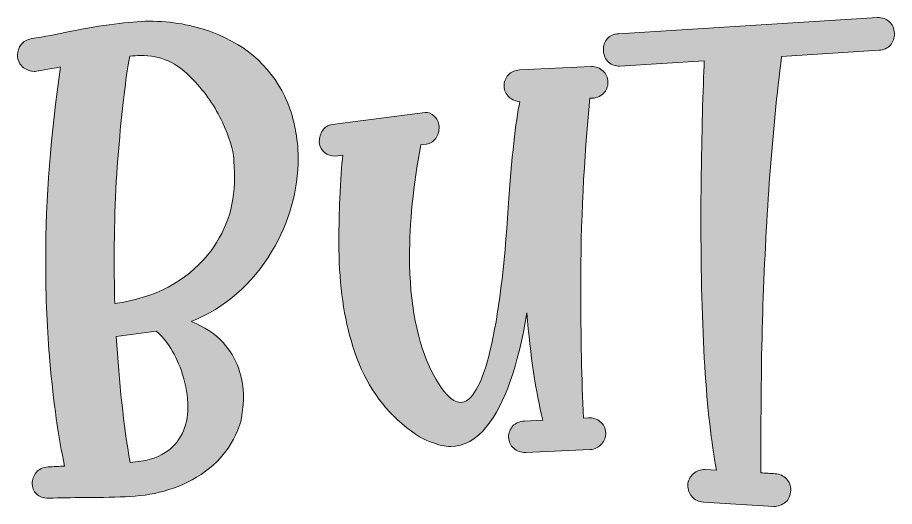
# Model space of a CAD drawing. Header units: inches. Extents: x 210 to 869, y -1009 to -70.
# Drawn here: x 370.7 to 709.4, y -843.8 to -655 of the extents above; entities that cross this region are included whole.
import ezdxf

# ---------------------------------------------------------------- set-up
doc = ezdxf.new("R2010")
doc.units = ezdxf.units.IN
doc.header["$MEASUREMENT"] = 0
doc.layers.add('Layer 1', color=7, linetype='Continuous')

# ---------------------------------------------------------------- blocks, each defined once
blk = doc.blocks.new('block 6')
at = {"layer": 'Layer 1', "true_color": 0x02c11a}
h = blk.add_hatch(color=102, dxfattribs=at)
h.dxf.hatch_style = 2
edge = h.paths.add_edge_path()
edge.add_spline(control_points=[(378.06, -838.91), (376.99, -837.85), (376.4, -836.43), (376.4, -834.9), (376.4, -833.36), (376.88, -831.94), (377.94, -830.65), (379, -829.35), (380.54, -828.64), (382.55, -828.52), (384.67, -828.4), (386.8, -828.28), (388.92, -828.17), (386.56, -817.18), (384.55, -803.72), (383.25, -787.78), (382.19, -776.44), (381.6, -763.33), (381.6, -748.45), (381.6, -724.83), (383.61, -700.03), (387.39, -674.05), (387.39, -674.05), (385.73, -674.4), (385.73, -674.4), (380.77, -675.34), (377.82, -675.82), (377.11, -675.82), (375.7, -675.82), (374.4, -675.34), (373.1, -674.4), (371.56, -673.34), (370.73, -671.56), (370.73, -669.44), (370.73, -668.02), (371.21, -666.72), (372.15, -665.42), (372.98, -664.24), (374.4, -663.53), (376.17, -663.18), (381.13, -662.35), (385.97, -661.53), (390.81, -660.46), (403.57, -657.87), (413.84, -656.57), (421.52, -656.45), (430.26, -656.45), (438.29, -657.87), (445.85, -660.7), (460.02, -666.01), (469.7, -675.11), (475.02, -687.86), (477.61, -694.36), (479.03, -701.44), (479.15, -709.12), (479.15, -721.88), (475.72, -733.92), (468.99, -745.26), (461.32, -758.01), (450.92, -766.99), (437.82, -772.42), (442.89, -774.31), (446.91, -777.03), (450.1, -780.45), (455.41, -786.36), (458.01, -793.56), (458.01, -801.83), (458.01, -803.25), (457.78, -805.49), (457.42, -808.56), (457.07, -811.51), (455.65, -815.17), (453.29, -819.31), (450.81, -823.44), (447.5, -827.1), (443.37, -830.17), (438.76, -833.48), (434.04, -835.84), (429.19, -837.26), (424.35, -838.79), (419.39, -839.62), (414.31, -839.86), (409.23, -840.21), (403.45, -840.33), (396.83, -840.33), (391.64, -840.33), (387.03, -840.45), (382.78, -840.57), (380.66, -840.57), (379.12, -839.98), (378.06, -838.91)], knot_values=[0, 0, 0, 0, 1, 1, 1, 2, 2, 2, 3, 3, 3, 4, 4, 4, 5, 5, 5, 6, 6, 6, 7, 7, 7, 8, 8, 8, 9, 9, 9, 10, 10, 10, 11, 11, 11, 12, 12, 12, 13, 13, 13, 14, 14, 14, 15, 15, 15, 16, 16, 16, 17, 17, 17, 18, 18, 18, 19, 19, 19, 20, 20, 20, 21, 21, 21, 22, 22, 22, 23, 23, 23, 24, 24, 24, 25, 25, 25, 26, 26, 26, 27, 27, 27, 28, 28, 28, 29, 29, 29, 30, 30, 30, 30], degree=3, periodic=1)
edge = h.paths.add_edge_path()
edge.add_spline(control_points=[(444.07, -746.79), (451.04, -738.29), (454.58, -728.25), (454.58, -716.8), (454.58, -715.62), (454.47, -713.25), (454.23, -709.71), (454, -706.05), (452.58, -701.33), (449.86, -695.42), (447.15, -689.63), (443.37, -684.08), (438.52, -679.01), (435.33, -675.58), (432.15, -673.22), (428.96, -671.8), (425.77, -670.38), (422.11, -669.68), (418.21, -669.68), (416.91, -669.68), (415.49, -669.79), (414.08, -669.91), (412.78, -676.64), (411.48, -687.04), (410.18, -701.09), (408.76, -716.09), (408.05, -732.03), (408.05, -749.04), (408.05, -754.35), (408.17, -759.79), (408.29, -765.45), (423.88, -763.21), (435.69, -756.95), (444.07, -746.79)], knot_values=[0, 0, 0, 0, 1, 1, 1, 2, 2, 2, 3, 3, 3, 4, 4, 4, 5, 5, 5, 6, 6, 6, 7, 7, 7, 8, 8, 8, 9, 9, 9, 10, 10, 10, 11, 11, 11, 11], degree=3, periodic=1)
edge = h.paths.add_edge_path()
edge.add_spline(control_points=[(427.78, -822.97), (433.56, -819.19), (436.52, -813.28), (436.52, -805.37), (436.52, -801.24), (435.81, -797.11), (434.51, -792.85), (431.91, -785.06), (428.48, -779.51), (424.23, -776.08), (424.23, -776.08), (408.88, -778.09), (408.88, -778.09), (409.94, -796.04), (411.71, -812.34), (414.2, -826.75), (419.98, -826.39), (424.47, -825.21), (427.78, -822.97)], knot_values=[0, 0, 0, 0, 1, 1, 1, 2, 2, 2, 3, 3, 3, 4, 4, 4, 5, 5, 5, 6, 6, 6, 6], degree=3, periodic=1)
h = blk.add_hatch(color=102, dxfattribs=at)
h.dxf.hatch_style = 2
edge = h.paths.add_edge_path()
edge.add_spline(control_points=[(635.61, -842.1), (633.84, -841.98), (632.3, -841.27), (631.24, -839.98), (630.17, -838.79), (629.58, -837.26), (629.58, -835.49), (629.7, -833.72), (630.41, -832.18), (631.71, -831.12), (633.01, -830.06), (634.54, -829.46), (636.32, -829.46), (636.32, -829.46), (640.69, -829.7), (640.69, -829.7), (636.67, -808.8), (634.66, -776.2), (634.66, -731.8), (634.66, -729.43), (634.66, -724.59), (634.78, -717.51), (634.9, -710.3), (635.02, -702.15), (635.25, -692.82), (635.49, -683.61), (635.73, -676.64), (635.96, -671.8), (635.96, -671.8), (603.25, -673.81), (603.25, -673.81), (601.71, -673.81), (600.3, -673.34), (599, -672.27), (597.82, -671.21), (597.11, -669.68), (596.99, -667.67), (596.99, -665.9), (597.46, -664.48), (598.53, -663.18), (599.59, -662), (601.12, -661.41), (602.89, -661.29), (602.89, -661.29), (702.81, -655.03), (702.81, -655.03), (704.7, -655.03), (706.23, -655.62), (707.53, -656.68), (708.71, -657.75), (709.3, -659.28), (709.42, -661.17), (709.42, -662.94), (708.95, -664.36), (707.89, -665.66), (706.82, -666.84), (705.29, -667.55), (703.52, -667.67), (703.52, -667.67), (665.84, -670.03), (665.84, -670.03), (662.18, -698.85), (659.82, -730.97), (658.64, -766.16), (658.05, -780.93), (657.81, -802.54), (657.81, -830.76), (659.7, -830.88), (661.59, -831), (663.36, -831.12), (665.13, -831.24), (666.67, -831.94), (667.73, -833.13), (668.79, -834.31), (669.38, -835.72), (669.38, -837.5), (669.27, -839.5), (668.56, -841.04), (667.38, -842.1), (666.08, -843.16), (664.54, -843.75), (662.77, -843.75), (662.77, -843.75), (635.61, -842.1), (635.61, -842.1)], knot_values=[0, 0, 0, 0, 1, 1, 1, 2, 2, 2, 3, 3, 3, 4, 4, 4, 5, 5, 5, 6, 6, 6, 7, 7, 7, 8, 8, 8, 9, 9, 9, 10, 10, 10, 11, 11, 11, 12, 12, 12, 13, 13, 13, 14, 14, 14, 15, 15, 15, 16, 16, 16, 17, 17, 17, 18, 18, 18, 19, 19, 19, 20, 20, 20, 21, 21, 21, 22, 22, 22, 23, 23, 23, 24, 24, 24, 25, 25, 25, 26, 26, 26, 27, 27, 27, 28, 28, 28, 28], degree=3, periodic=1)
h = blk.add_hatch(color=102, dxfattribs=at)
h.dxf.hatch_style = 2
edge = h.paths.add_edge_path()
edge.add_spline(control_points=[(562.4, -821.32), (561.1, -820.25), (560.51, -818.84), (560.39, -816.95), (560.39, -815.29), (560.98, -813.88), (562.04, -812.69), (563.11, -811.63), (564.64, -810.92), (566.41, -810.8), (566.41, -810.8), (573.62, -810.45), (573.62, -810.45), (570.9, -799.59), (568.78, -785.77), (567.48, -769), (564.05, -789.55), (558.86, -804.19), (552.01, -812.81), (547.87, -818.01), (543.27, -820.61), (537.95, -820.61), (535.94, -820.61), (533.35, -820.02), (530.16, -818.84), (526.85, -817.77), (522.6, -814.82), (517.4, -810.21), (509.14, -802.54), (503.11, -792.38), (499.57, -779.63), (496.38, -768.88), (494.85, -756.24), (494.85, -741.6), (494.85, -735.58), (494.96, -730.02), (495.2, -725.06), (495.55, -717.74), (495.91, -712.19), (496.38, -708.18), (496.38, -708.18), (493.55, -708.53), (493.55, -708.53), (491.78, -708.53), (490.36, -708.06), (489.29, -707.11), (488.23, -706.29), (487.52, -704.99), (487.29, -703.22), (487.29, -701.33), (487.76, -699.79), (488.59, -698.49), (489.41, -697.31), (490.71, -696.6), (492.25, -696.37), (492.25, -696.37), (528.15, -691.64), (528.15, -691.64), (529.45, -691.64), (530.63, -692.11), (531.69, -693.06), (532.76, -694), (533.35, -695.3), (533.58, -697.07), (533.58, -698.96), (533.11, -700.5), (532.28, -701.68), (531.46, -702.86), (530.16, -703.57), (528.62, -703.92), (528.62, -703.92), (526.5, -704.16), (526.5, -704.16), (523.54, -719.99), (522.13, -734.39), (522.13, -747.39), (522.13, -765.45), (525.08, -780.33), (530.87, -792.03), (534.88, -799.7), (538.54, -803.6), (541.85, -803.6), (545.63, -803.6), (549.05, -798.4), (552.13, -788.01), (555.43, -776.2), (558.03, -758.96), (559.68, -736.4), (559.68, -736.4), (560.27, -728.49), (560.27, -728.49), (561.57, -708.88), (563.11, -695.18), (564.76, -687.51), (563.11, -687.39), (561.69, -686.8), (560.63, -685.74), (559.45, -684.67), (558.74, -683.26), (558.62, -681.6), (558.62, -679.83), (559.21, -678.41), (560.27, -677.23), (561.34, -676.05), (562.87, -675.34), (564.64, -675.23), (564.64, -675.23), (592.28, -673.93), (592.28, -673.93), (594.05, -673.93), (595.59, -674.52), (596.88, -675.7), (598.06, -676.76), (598.66, -678.18), (598.77, -679.95), (598.77, -681.72), (598.18, -683.14), (597, -684.32), (595.82, -685.62), (594.05, -686.21), (591.81, -686.21), (589.44, -709.71), (588.26, -734.04), (588.26, -759.31), (588.26, -778.21), (588.62, -794.98), (589.33, -809.62), (589.33, -809.62), (591.22, -809.51), (591.22, -809.51), (592.99, -809.51), (594.52, -809.98), (595.82, -811.04), (597.12, -812.1), (597.83, -813.52), (597.95, -815.29), (597.95, -817.06), (597.36, -818.48), (596.29, -819.66), (595.11, -820.96), (593.7, -821.67), (591.92, -821.79), (591.92, -821.79), (567.01, -822.97), (567.01, -822.97), (565.12, -822.97), (563.58, -822.38), (562.4, -821.32)], knot_values=[0, 0, 0, 0, 1, 1, 1, 2, 2, 2, 3, 3, 3, 4, 4, 4, 5, 5, 5, 6, 6, 6, 7, 7, 7, 8, 8, 8, 9, 9, 9, 10, 10, 10, 11, 11, 11, 12, 12, 12, 13, 13, 13, 14, 14, 14, 15, 15, 15, 16, 16, 16, 17, 17, 17, 18, 18, 18, 19, 19, 19, 20, 20, 20, 21, 21, 21, 22, 22, 22, 23, 23, 23, 24, 24, 24, 25, 25, 25, 26, 26, 26, 27, 27, 27, 28, 28, 28, 29, 29, 29, 30, 30, 30, 31, 31, 31, 32, 32, 32, 33, 33, 33, 34, 34, 34, 35, 35, 35, 36, 36, 36, 37, 37, 37, 38, 38, 38, 39, 39, 39, 40, 40, 40, 41, 41, 41, 42, 42, 42, 43, 43, 43, 44, 44, 44, 45, 45, 45, 46, 46, 46, 47, 47, 47, 48, 48, 48, 49, 49, 49, 49], degree=3, periodic=1)
at = {"layer": 'Layer 1', "lineweight": 0}
for points, knots in [([(378.06, -838.91), (376.99, -837.85), (376.4, -836.43), (376.4, -834.9), (376.4, -833.36), (376.88, -831.94), (377.94, -830.65), (379, -829.35), (380.54, -828.64), (382.55, -828.52), (384.67, -828.4), (386.8, -828.28), (388.92, -828.17), (386.56, -817.18), (384.55, -803.72), (383.25, -787.78), (382.19, -776.44), (381.6, -763.33), (381.6, -748.45), (381.6, -724.83), (383.61, -700.03), (387.39, -674.05), (387.39, -674.05), (385.73, -674.4), (385.73, -674.4), (380.77, -675.34), (377.82, -675.82), (377.11, -675.82), (375.7, -675.82), (374.4, -675.34), (373.1, -674.4), (371.56, -673.34), (370.73, -671.56), (370.73, -669.44), (370.73, -668.02), (371.21, -666.72), (372.15, -665.42), (372.98, -664.24), (374.4, -663.53), (376.17, -663.18), (381.13, -662.35), (385.97, -661.53), (390.81, -660.46), (403.57, -657.87), (413.84, -656.57), (421.52, -656.45), (430.26, -656.45), (438.29, -657.87), (445.85, -660.7), (460.02, -666.01), (469.7, -675.11), (475.02, -687.86), (477.61, -694.36), (479.03, -701.44), (479.15, -709.12), (479.15, -721.88), (475.72, -733.92), (468.99, -745.26), (461.32, -758.01), (450.92, -766.99), (437.82, -772.42), (442.89, -774.31), (446.91, -777.03), (450.1, -780.45), (455.41, -786.36), (458.01, -793.56), (458.01, -801.83), (458.01, -803.25), (457.78, -805.49), (457.42, -808.56), (457.07, -811.51), (455.65, -815.17), (453.29, -819.31), (450.81, -823.44), (447.5, -827.1), (443.37, -830.17), (438.76, -833.48), (434.04, -835.84), (429.19, -837.26), (424.35, -838.79), (419.39, -839.62), (414.31, -839.86), (409.23, -840.21), (403.45, -840.33), (396.83, -840.33), (391.64, -840.33), (387.03, -840.45), (382.78, -840.57), (380.66, -840.57), (379.12, -839.98), (378.06, -838.91)], [0, 0, 0, 0, 1, 1, 1, 2, 2, 2, 3, 3, 3, 4, 4, 4, 5, 5, 5, 6, 6, 6, 7, 7, 7, 8, 8, 8, 9, 9, 9, 10, 10, 10, 11, 11, 11, 12, 12, 12, 13, 13, 13, 14, 14, 14, 15, 15, 15, 16, 16, 16, 17, 17, 17, 18, 18, 18, 19, 19, 19, 20, 20, 20, 21, 21, 21, 22, 22, 22, 23, 23, 23, 24, 24, 24, 25, 25, 25, 26, 26, 26, 27, 27, 27, 28, 28, 28, 29, 29, 29, 30, 30, 30, 30]), ([(635.61, -842.1), (633.84, -841.98), (632.3, -841.27), (631.24, -839.98), (630.17, -838.79), (629.58, -837.26), (629.58, -835.49), (629.7, -833.72), (630.41, -832.18), (631.71, -831.12), (633.01, -830.06), (634.54, -829.46), (636.32, -829.46), (636.32, -829.46), (640.69, -829.7), (640.69, -829.7), (636.67, -808.8), (634.66, -776.2), (634.66, -731.8), (634.66, -729.43), (634.66, -724.59), (634.78, -717.51), (634.9, -710.3), (635.02, -702.15), (635.25, -692.82), (635.49, -683.61), (635.73, -676.64), (635.96, -671.8), (635.96, -671.8), (603.25, -673.81), (603.25, -673.81), (601.71, -673.81), (600.3, -673.34), (599, -672.27), (597.82, -671.21), (597.11, -669.68), (596.99, -667.67), (596.99, -665.9), (597.46, -664.48), (598.53, -663.18), (599.59, -662), (601.12, -661.41), (602.89, -661.29), (602.89, -661.29), (702.81, -655.03), (702.81, -655.03), (704.7, -655.03), (706.23, -655.62), (707.53, -656.68), (708.71, -657.75), (709.3, -659.28), (709.42, -661.17), (709.42, -662.94), (708.95, -664.36), (707.89, -665.66), (706.82, -666.84), (705.29, -667.55), (703.52, -667.67), (703.52, -667.67), (665.84, -670.03), (665.84, -670.03), (662.18, -698.85), (659.82, -730.97), (658.64, -766.16), (658.05, -780.93), (657.81, -802.54), (657.81, -830.76), (659.7, -830.88), (661.59, -831), (663.36, -831.12), (665.13, -831.24), (666.67, -831.94), (667.73, -833.13), (668.79, -834.31), (669.38, -835.72), (669.38, -837.5), (669.27, -839.5), (668.56, -841.04), (667.38, -842.1), (666.08, -843.16), (664.54, -843.75), (662.77, -843.75), (662.77, -843.75), (635.61, -842.1), (635.61, -842.1)], [0, 0, 0, 0, 1, 1, 1, 2, 2, 2, 3, 3, 3, 4, 4, 4, 5, 5, 5, 6, 6, 6, 7, 7, 7, 8, 8, 8, 9, 9, 9, 10, 10, 10, 11, 11, 11, 12, 12, 12, 13, 13, 13, 14, 14, 14, 15, 15, 15, 16, 16, 16, 17, 17, 17, 18, 18, 18, 19, 19, 19, 20, 20, 20, 21, 21, 21, 22, 22, 22, 23, 23, 23, 24, 24, 24, 25, 25, 25, 26, 26, 26, 27, 27, 27, 28, 28, 28, 28]), ([(444.07, -746.79), (451.04, -738.29), (454.58, -728.25), (454.58, -716.8), (454.58, -715.62), (454.47, -713.25), (454.23, -709.71), (454, -706.05), (452.58, -701.33), (449.86, -695.42), (447.15, -689.63), (443.37, -684.08), (438.52, -679.01), (435.33, -675.58), (432.15, -673.22), (428.96, -671.8), (425.77, -670.38), (422.11, -669.68), (418.21, -669.68), (416.91, -669.68), (415.49, -669.79), (414.08, -669.91), (412.78, -676.64), (411.48, -687.04), (410.18, -701.09), (408.76, -716.09), (408.05, -732.03), (408.05, -749.04), (408.05, -754.35), (408.17, -759.79), (408.29, -765.45), (423.88, -763.21), (435.69, -756.95), (444.07, -746.79)], [0, 0, 0, 0, 1, 1, 1, 2, 2, 2, 3, 3, 3, 4, 4, 4, 5, 5, 5, 6, 6, 6, 7, 7, 7, 8, 8, 8, 9, 9, 9, 10, 10, 10, 11, 11, 11, 11]), ([(562.4, -821.32), (561.1, -820.25), (560.51, -818.84), (560.39, -816.95), (560.39, -815.29), (560.98, -813.88), (562.04, -812.69), (563.11, -811.63), (564.64, -810.92), (566.41, -810.8), (566.41, -810.8), (573.62, -810.45), (573.62, -810.45), (570.9, -799.59), (568.78, -785.77), (567.48, -769), (564.05, -789.55), (558.86, -804.19), (552.01, -812.81), (547.87, -818.01), (543.27, -820.61), (537.95, -820.61), (535.94, -820.61), (533.35, -820.02), (530.16, -818.84), (526.85, -817.77), (522.6, -814.82), (517.4, -810.21), (509.14, -802.54), (503.11, -792.38), (499.57, -779.63), (496.38, -768.88), (494.85, -756.24), (494.85, -741.6), (494.85, -735.58), (494.96, -730.02), (495.2, -725.06), (495.55, -717.74), (495.91, -712.19), (496.38, -708.18), (496.38, -708.18), (493.55, -708.53), (493.55, -708.53), (491.78, -708.53), (490.36, -708.06), (489.29, -707.11), (488.23, -706.29), (487.52, -704.99), (487.29, -703.22), (487.29, -701.33), (487.76, -699.79), (488.59, -698.49), (489.41, -697.31), (490.71, -696.6), (492.25, -696.37), (492.25, -696.37), (528.15, -691.64), (528.15, -691.64), (529.45, -691.64), (530.63, -692.11), (531.69, -693.06), (532.76, -694), (533.35, -695.3), (533.58, -697.07), (533.58, -698.96), (533.11, -700.5), (532.28, -701.68), (531.46, -702.86), (530.16, -703.57), (528.62, -703.92), (528.62, -703.92), (526.5, -704.16), (526.5, -704.16), (523.54, -719.99), (522.13, -734.39), (522.13, -747.39), (522.13, -765.45), (525.08, -780.33), (530.87, -792.03), (534.88, -799.7), (538.54, -803.6), (541.85, -803.6), (545.63, -803.6), (549.05, -798.4), (552.13, -788.01), (555.43, -776.2), (558.03, -758.96), (559.68, -736.4), (559.68, -736.4), (560.27, -728.49), (560.27, -728.49), (561.57, -708.88), (563.11, -695.18), (564.76, -687.51), (563.11, -687.39), (561.69, -686.8), (560.63, -685.74), (559.45, -684.67), (558.74, -683.26), (558.62, -681.6), (558.62, -679.83), (559.21, -678.41), (560.27, -677.23), (561.34, -676.05), (562.87, -675.34), (564.64, -675.23), (564.64, -675.23), (592.28, -673.93), (592.28, -673.93), (594.05, -673.93), (595.59, -674.52), (596.88, -675.7), (598.06, -676.76), (598.66, -678.18), (598.77, -679.95), (598.77, -681.72), (598.18, -683.14), (597, -684.32), (595.82, -685.62), (594.05, -686.21), (591.81, -686.21), (589.44, -709.71), (588.26, -734.04), (588.26, -759.31), (588.26, -778.21), (588.62, -794.98), (589.33, -809.62), (589.33, -809.62), (591.22, -809.51), (591.22, -809.51), (592.99, -809.51), (594.52, -809.98), (595.82, -811.04), (597.12, -812.1), (597.83, -813.52), (597.95, -815.29), (597.95, -817.06), (597.36, -818.48), (596.29, -819.66), (595.11, -820.96), (593.7, -821.67), (591.92, -821.79), (591.92, -821.79), (567.01, -822.97), (567.01, -822.97), (565.12, -822.97), (563.58, -822.38), (562.4, -821.32)], [0, 0, 0, 0, 1, 1, 1, 2, 2, 2, 3, 3, 3, 4, 4, 4, 5, 5, 5, 6, 6, 6, 7, 7, 7, 8, 8, 8, 9, 9, 9, 10, 10, 10, 11, 11, 11, 12, 12, 12, 13, 13, 13, 14, 14, 14, 15, 15, 15, 16, 16, 16, 17, 17, 17, 18, 18, 18, 19, 19, 19, 20, 20, 20, 21, 21, 21, 22, 22, 22, 23, 23, 23, 24, 24, 24, 25, 25, 25, 26, 26, 26, 27, 27, 27, 28, 28, 28, 29, 29, 29, 30, 30, 30, 31, 31, 31, 32, 32, 32, 33, 33, 33, 34, 34, 34, 35, 35, 35, 36, 36, 36, 37, 37, 37, 38, 38, 38, 39, 39, 39, 40, 40, 40, 41, 41, 41, 42, 42, 42, 43, 43, 43, 44, 44, 44, 45, 45, 45, 46, 46, 46, 47, 47, 47, 48, 48, 48, 49, 49, 49, 49]), ([(427.78, -822.97), (433.56, -819.19), (436.52, -813.28), (436.52, -805.37), (436.52, -801.24), (435.81, -797.11), (434.51, -792.85), (431.91, -785.06), (428.48, -779.51), (424.23, -776.08), (424.23, -776.08), (408.88, -778.09), (408.88, -778.09), (409.94, -796.04), (411.71, -812.34), (414.2, -826.75), (419.98, -826.39), (424.47, -825.21), (427.78, -822.97)], [0, 0, 0, 0, 1, 1, 1, 2, 2, 2, 3, 3, 3, 4, 4, 4, 5, 5, 5, 6, 6, 6, 6])]:
    blk.add_open_spline(points, degree=3, knots=knots, dxfattribs=at)
blk = doc.blocks.new('block 2')
at = {"layer": 'Layer 1'}
blk.add_blockref('block 6', (0, 0), dxfattribs=at)

msp = doc.modelspace()

# ---------------------------------------------------------------- block references
at = {"layer": 'Layer 1'}
msp.add_blockref('block 2', (0, 0), dxfattribs=at)

doc.saveas('drawing.dxf')
